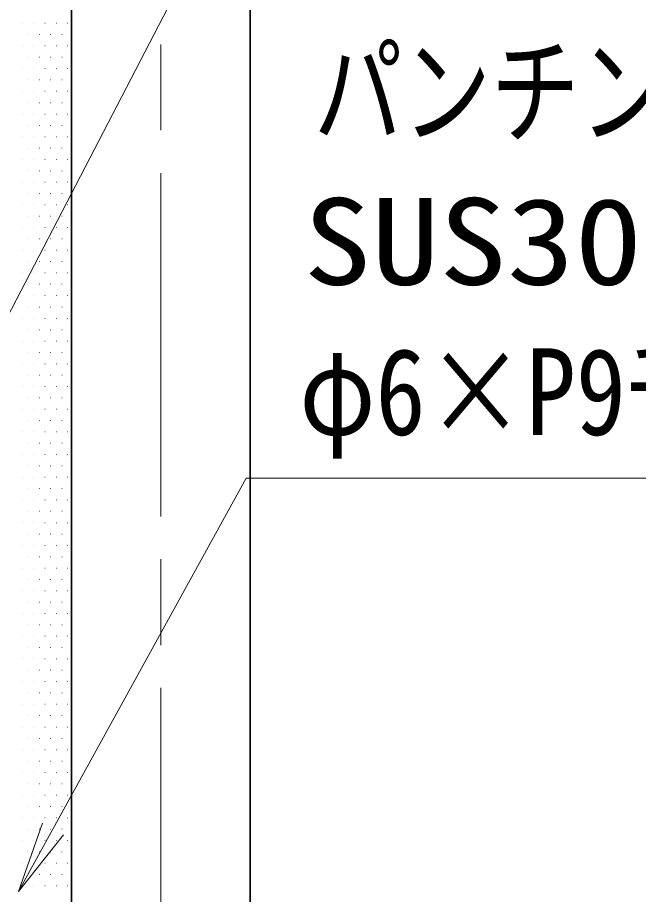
# Model space of a CAD drawing. Units: millimetres at full size; details may follow other scales. Extents: x -5940 to 5940, y -4200 to 4200.
# Drawn here: x -1124 to -689, y -1098 to -485 of the extents above; entities that cross this region are included whole.
import ezdxf
from ezdxf.enums import TextEntityAlignment as Align

# ---------------------------------------------------------------- set-up
doc = ezdxf.new("R2010")
doc.units = ezdxf.units.MM
doc.header["$LTSCALE"] = 20
doc.linetypes.add('USER1', pattern=[18, 12, -1.5, 3, -1.5])
for name, color, linetype, lineweight in [('0-1_軸線', 200, 'USER1', 15), ('0-3_外形線', 7, 'Continuous', 35), ('0-4_寸法線', 4, 'Continuous', 18), ('0-9_ハッチング', 253, 'Continuous', 13)]:
    doc.layers.add(name, color=color, linetype=linetype, lineweight=lineweight)
doc.styles.add('ＭＳ ゴシック', font='')
doc.styles.get('ＭＳ ゴシック').set_extended_font_data('MS Gothic')

# ---------------------------------------------------------------- blocks, each defined once
blk = doc.blocks.new('S32')
at = {"layer": '0-4_寸法線'}
blk.add_lwpolyline([(-1827808.8, 53956168.8), (-1839361.8, 53956168.8), (-1844519.5, 53946241.9), (-1844980.6, 53945354.6)], dxfattribs=at)
blk = doc.blocks.new('S47')
at = {"layer": '0-4_寸法線'}
for points in [[(-1830231.6, 53945120.5), (-1840584.6, 53945120.5), (-1843290.2, 53940212.1), (-1843772.9, 53939336.3)], [(-1843436.1, 53940292.5), (-1843772.9, 53939336.3), (-1843144.2, 53940131.6)]]:
    blk.add_lwpolyline(points, dxfattribs=at)
at = {"layer": '0-4_寸法線', "color": 254, "style": 'ＭＳ ゴシック'}
for s, width, p in [('パンチングパネル', 0.75, (-1839639.6, 53949559.9)), ('SUS304 1.2t', 1.15, (-1839783.6, 53947459.9)), ('φ6×P9千鳥', 0.85, (-1839841.2, 53945359.9))]:
    blk.add_text(s, height=1212, dxfattribs=dict(at, width=width)).set_placement(p, align=Align.BOTTOM_LEFT)

msp = doc.modelspace()

# ---------------------------------------------------------------- linework, layer by layer
at = {"layer": '0-1_軸線'}
msp.add_line((-1023.52, 126.05), (-1023.52, -1810.52), dxfattribs=at)
at = {"layer": '0-3_外形線'}
for p, q in [((-961.02, 107.99), (-961.02, -1592.01)), ((-1086.02, 27.99), (-1086.02, -1512.01))]:
    msp.add_line(p, q, dxfattribs=at)
at = {"layer": '0-9_ハッチング'}
for p, q in [((-1120.74, -489.1), (-1120.54, -489.1)), ((-1112.8, -489.1), (-1112.6, -489.1)), ((-1104.86, -489.1), (-1104.66, -489.1)), ((-1096.93, -489.1), (-1096.73, -489.1)), ((-1088.99, -489.1), (-1088.79, -489.1)), ((-1116.77, -497.04), (-1116.57, -497.04)), ((-1108.83, -497.04), (-1108.63, -497.04)), ((-1100.89, -497.04), (-1100.69, -497.04)), ((-1092.96, -497.04), (-1092.76, -497.04)), ((-1120.74, -504.98), (-1120.54, -504.98)), ((-1112.8, -504.98), (-1112.6, -504.98)), ((-1104.86, -504.98), (-1104.66, -504.98)), ((-1096.93, -504.98), (-1096.73, -504.98)), ((-1088.99, -504.98), (-1088.79, -504.98)), ((-1116.77, -512.91), (-1116.57, -512.91)), ((-1108.83, -512.91), (-1108.63, -512.91)), ((-1100.89, -512.91), (-1100.69, -512.91)), ((-1092.96, -512.91), (-1092.76, -512.91)), ((-1120.74, -520.85), (-1120.54, -520.85)), ((-1112.8, -520.85), (-1112.6, -520.85)), ((-1104.86, -520.85), (-1104.66, -520.85)), ((-1096.93, -520.85), (-1096.73, -520.85)), ((-1088.99, -520.85), (-1088.79, -520.85)), ((-1116.77, -528.79), (-1116.57, -528.79)), ((-1108.83, -528.79), (-1108.63, -528.79)), ((-1100.89, -528.79), (-1100.69, -528.79)), ((-1092.96, -528.79), (-1092.76, -528.79)), ((-1120.74, -536.73), (-1120.54, -536.73)), ((-1112.8, -536.73), (-1112.6, -536.73)), ((-1104.86, -536.73), (-1104.66, -536.73)), ((-1096.93, -536.73), (-1096.73, -536.73)), ((-1088.99, -536.73), (-1088.79, -536.73)), ((-1116.77, -544.66), (-1116.57, -544.66)), ((-1108.83, -544.66), (-1108.63, -544.66)), ((-1100.89, -544.66), (-1100.69, -544.66)), ((-1092.96, -544.66), (-1092.76, -544.66)), ((-1120.74, -552.6), (-1120.54, -552.6)), ((-1112.8, -552.6), (-1112.6, -552.6)), ((-1104.86, -552.6), (-1104.66, -552.6)), ((-1096.93, -552.6), (-1096.73, -552.6)), ((-1088.99, -552.6), (-1088.79, -552.6)), ((-1116.77, -560.54), (-1116.57, -560.54)), ((-1108.83, -560.54), (-1108.63, -560.54)), ((-1100.89, -560.54), (-1100.69, -560.54)), ((-1092.96, -560.54), (-1092.76, -560.54)), ((-1120.74, -568.48), (-1120.54, -568.48)), ((-1112.8, -568.48), (-1112.6, -568.48)), ((-1104.86, -568.48), (-1104.66, -568.48)), ((-1096.93, -568.48), (-1096.73, -568.48)), ((-1088.99, -568.48), (-1088.79, -568.48)), ((-1116.77, -576.41), (-1116.57, -576.41)), ((-1108.83, -576.41), (-1108.63, -576.41)), ((-1100.89, -576.41), (-1100.69, -576.41)), ((-1092.96, -576.41), (-1092.76, -576.41)), ((-1120.74, -584.35), (-1120.54, -584.35)), ((-1112.8, -584.35), (-1112.6, -584.35)), ((-1104.86, -584.35), (-1104.66, -584.35)), ((-1096.93, -584.35), (-1096.73, -584.35)), ((-1088.99, -584.35), (-1088.79, -584.35)), ((-1116.77, -592.29), (-1116.57, -592.29)), ((-1108.83, -592.29), (-1108.63, -592.29)), ((-1100.89, -592.29), (-1100.69, -592.29)), ((-1092.96, -592.29), (-1092.76, -592.29)), ((-1120.74, -600.23), (-1120.54, -600.23)), ((-1112.8, -600.23), (-1112.6, -600.23)), ((-1104.86, -600.23), (-1104.66, -600.23)), ((-1096.93, -600.23), (-1096.73, -600.23)), ((-1088.99, -600.23), (-1088.79, -600.23)), ((-1116.77, -608.16), (-1116.57, -608.16)), ((-1108.83, -608.16), (-1108.63, -608.16)), ((-1100.89, -608.16), (-1100.69, -608.16)), ((-1092.96, -608.16), (-1092.76, -608.16)), ((-1120.74, -616.1), (-1120.54, -616.1)), ((-1112.8, -616.1), (-1112.6, -616.1)), ((-1104.86, -616.1), (-1104.66, -616.1)), ((-1096.93, -616.1), (-1096.73, -616.1)), ((-1088.99, -616.1), (-1088.79, -616.1)), ((-1116.77, -624.04), (-1116.57, -624.04)), ((-1108.83, -624.04), (-1108.63, -624.04)), ((-1100.89, -624.04), (-1100.69, -624.04)), ((-1092.96, -624.04), (-1092.76, -624.04)), ((-1120.74, -631.98), (-1120.54, -631.98)), ((-1112.8, -631.98), (-1112.6, -631.98)), ((-1104.86, -631.98), (-1104.66, -631.98)), ((-1096.93, -631.98), (-1096.73, -631.98)), ((-1088.99, -631.98), (-1088.79, -631.98)), ((-1116.77, -639.91), (-1116.57, -639.91)), ((-1108.83, -639.91), (-1108.63, -639.91)), ((-1100.89, -639.91), (-1100.69, -639.91)), ((-1092.96, -639.91), (-1092.76, -639.91)), ((-1120.74, -647.85), (-1120.54, -647.85)), ((-1112.8, -647.85), (-1112.6, -647.85)), ((-1104.86, -647.85), (-1104.66, -647.85)), ((-1096.93, -647.85), (-1096.73, -647.85)), ((-1088.99, -647.85), (-1088.79, -647.85)), ((-1116.77, -655.79), (-1116.57, -655.79)), ((-1108.83, -655.79), (-1108.63, -655.79)), ((-1100.89, -655.79), (-1100.69, -655.79)), ((-1092.96, -655.79), (-1092.76, -655.79)), ((-1120.74, -663.73), (-1120.54, -663.73)), ((-1112.8, -663.73), (-1112.6, -663.73)), ((-1104.86, -663.73), (-1104.66, -663.73)), ((-1096.93, -663.73), (-1096.73, -663.73)), ((-1088.99, -663.73), (-1088.79, -663.73)), ((-1116.77, -671.66), (-1116.57, -671.66)), ((-1108.83, -671.66), (-1108.63, -671.66)), ((-1100.89, -671.66), (-1100.69, -671.66)), ((-1092.96, -671.66), (-1092.76, -671.66)), ((-1120.74, -679.6), (-1120.54, -679.6)), ((-1112.8, -679.6), (-1112.6, -679.6)), ((-1104.86, -679.6), (-1104.66, -679.6)), ((-1096.93, -679.6), (-1096.73, -679.6)), ((-1088.99, -679.6), (-1088.79, -679.6)), ((-1116.77, -687.54), (-1116.57, -687.54)), ((-1108.83, -687.54), (-1108.63, -687.54)), ((-1100.89, -687.54), (-1100.69, -687.54)), ((-1092.96, -687.54), (-1092.76, -687.54)), ((-1120.74, -695.48), (-1120.54, -695.48)), ((-1112.8, -695.48), (-1112.6, -695.48)), ((-1104.86, -695.48), (-1104.66, -695.48)), ((-1096.93, -695.48), (-1096.73, -695.48)), ((-1088.99, -695.48), (-1088.79, -695.48)), ((-1116.77, -703.41), (-1116.57, -703.41)), ((-1108.83, -703.41), (-1108.63, -703.41)), ((-1100.89, -703.41), (-1100.69, -703.41)), ((-1092.96, -703.41), (-1092.76, -703.41)), ((-1120.74, -711.35), (-1120.54, -711.35)), ((-1112.8, -711.35), (-1112.6, -711.35)), ((-1104.86, -711.35), (-1104.66, -711.35)), ((-1096.93, -711.35), (-1096.73, -711.35)), ((-1088.99, -711.35), (-1088.79, -711.35)), ((-1116.77, -719.29), (-1116.57, -719.29)), ((-1108.83, -719.29), (-1108.63, -719.29)), ((-1100.89, -719.29), (-1100.69, -719.29)), ((-1092.96, -719.29), (-1092.76, -719.29)), ((-1120.74, -727.23), (-1120.54, -727.23)), ((-1112.8, -727.23), (-1112.6, -727.23)), ((-1104.86, -727.23), (-1104.66, -727.23)), ((-1096.93, -727.23), (-1096.73, -727.23)), ((-1088.99, -727.23), (-1088.79, -727.23)), ((-1116.77, -735.16), (-1116.57, -735.16)), ((-1108.83, -735.16), (-1108.63, -735.16)), ((-1100.89, -735.16), (-1100.69, -735.16)), ((-1092.96, -735.16), (-1092.76, -735.16)), ((-1120.74, -743.1), (-1120.54, -743.1)), ((-1112.8, -743.1), (-1112.6, -743.1)), ((-1104.86, -743.1), (-1104.66, -743.1)), ((-1096.93, -743.1), (-1096.73, -743.1)), ((-1088.99, -743.1), (-1088.79, -743.1)), ((-1116.77, -751.04), (-1116.57, -751.04)), ((-1108.83, -751.04), (-1108.63, -751.04)), ((-1100.89, -751.04), (-1100.69, -751.04)), ((-1092.96, -751.04), (-1092.76, -751.04)), ((-1120.74, -758.98), (-1120.54, -758.98)), ((-1112.8, -758.98), (-1112.6, -758.98)), ((-1104.86, -758.98), (-1104.66, -758.98)), ((-1096.93, -758.98), (-1096.73, -758.98)), ((-1088.99, -758.98), (-1088.79, -758.98)), ((-1116.77, -766.91), (-1116.57, -766.91)), ((-1108.83, -766.91), (-1108.63, -766.91)), ((-1100.89, -766.91), (-1100.69, -766.91)), ((-1092.96, -766.91), (-1092.76, -766.91)), ((-1120.74, -774.85), (-1120.54, -774.85)), ((-1112.8, -774.85), (-1112.6, -774.85)), ((-1104.86, -774.85), (-1104.66, -774.85)), ((-1096.93, -774.85), (-1096.73, -774.85)), ((-1088.99, -774.85), (-1088.79, -774.85)), ((-1116.77, -782.79), (-1116.57, -782.79)), ((-1108.83, -782.79), (-1108.63, -782.79)), ((-1100.89, -782.79), (-1100.69, -782.79)), ((-1092.96, -782.79), (-1092.76, -782.79)), ((-1120.74, -790.73), (-1120.54, -790.73)), ((-1112.8, -790.73), (-1112.6, -790.73)), ((-1104.86, -790.73), (-1104.66, -790.73)), ((-1096.93, -790.73), (-1096.73, -790.73)), ((-1088.99, -790.73), (-1088.79, -790.73)), ((-1116.77, -798.66), (-1116.57, -798.66)), ((-1108.83, -798.66), (-1108.63, -798.66)), ((-1100.89, -798.66), (-1100.69, -798.66)), ((-1092.96, -798.66), (-1092.76, -798.66)), ((-1120.74, -806.6), (-1120.54, -806.6)), ((-1112.8, -806.6), (-1112.6, -806.6)), ((-1104.86, -806.6), (-1104.66, -806.6)), ((-1096.93, -806.6), (-1096.73, -806.6)), ((-1088.99, -806.6), (-1088.79, -806.6)), ((-1116.77, -814.54), (-1116.57, -814.54)), ((-1108.83, -814.54), (-1108.63, -814.54)), ((-1100.89, -814.54), (-1100.69, -814.54)), ((-1092.96, -814.54), (-1092.76, -814.54)), ((-1120.74, -822.48), (-1120.54, -822.48)), ((-1112.8, -822.48), (-1112.6, -822.48)), ((-1104.86, -822.48), (-1104.66, -822.48)), ((-1096.93, -822.48), (-1096.73, -822.48)), ((-1088.99, -822.48), (-1088.79, -822.48)), ((-1116.77, -830.41), (-1116.57, -830.41)), ((-1108.83, -830.41), (-1108.63, -830.41)), ((-1100.89, -830.41), (-1100.69, -830.41)), ((-1092.96, -830.41), (-1092.76, -830.41)), ((-1120.74, -838.35), (-1120.54, -838.35)), ((-1112.8, -838.35), (-1112.6, -838.35)), ((-1104.86, -838.35), (-1104.66, -838.35)), ((-1096.93, -838.35), (-1096.73, -838.35)), ((-1088.99, -838.35), (-1088.79, -838.35)), ((-1116.77, -846.29), (-1116.57, -846.29)), ((-1108.83, -846.29), (-1108.63, -846.29)), ((-1100.89, -846.29), (-1100.69, -846.29)), ((-1092.96, -846.29), (-1092.76, -846.29)), ((-1120.74, -854.23), (-1120.54, -854.23)), ((-1112.8, -854.23), (-1112.6, -854.23)), ((-1104.86, -854.23), (-1104.66, -854.23)), ((-1096.93, -854.23), (-1096.73, -854.23)), ((-1088.99, -854.23), (-1088.79, -854.23)), ((-1116.77, -862.16), (-1116.57, -862.16)), ((-1108.83, -862.16), (-1108.63, -862.16)), ((-1100.89, -862.16), (-1100.69, -862.16)), ((-1092.96, -862.16), (-1092.76, -862.16)), ((-1120.74, -870.1), (-1120.54, -870.1)), ((-1112.8, -870.1), (-1112.6, -870.1)), ((-1104.86, -870.1), (-1104.66, -870.1)), ((-1096.93, -870.1), (-1096.73, -870.1)), ((-1088.99, -870.1), (-1088.79, -870.1)), ((-1116.77, -878.04), (-1116.57, -878.04)), ((-1108.83, -878.04), (-1108.63, -878.04)), ((-1100.89, -878.04), (-1100.69, -878.04)), ((-1092.96, -878.04), (-1092.76, -878.04)), ((-1120.74, -885.98), (-1120.54, -885.98)), ((-1112.8, -885.98), (-1112.6, -885.98)), ((-1104.86, -885.98), (-1104.66, -885.98)), ((-1096.93, -885.98), (-1096.73, -885.98)), ((-1088.99, -885.98), (-1088.79, -885.98)), ((-1116.77, -893.91), (-1116.57, -893.91)), ((-1108.83, -893.91), (-1108.63, -893.91)), ((-1100.89, -893.91), (-1100.69, -893.91)), ((-1092.96, -893.91), (-1092.76, -893.91)), ((-1120.74, -901.85), (-1120.54, -901.85)), ((-1112.8, -901.85), (-1112.6, -901.85)), ((-1104.86, -901.85), (-1104.66, -901.85)), ((-1096.93, -901.85), (-1096.73, -901.85)), ((-1088.99, -901.85), (-1088.79, -901.85)), ((-1116.77, -909.79), (-1116.57, -909.79)), ((-1108.83, -909.79), (-1108.63, -909.79)), ((-1100.89, -909.79), (-1100.69, -909.79)), ((-1092.96, -909.79), (-1092.76, -909.79)), ((-1120.74, -917.73), (-1120.54, -917.73)), ((-1112.8, -917.73), (-1112.6, -917.73)), ((-1104.86, -917.73), (-1104.66, -917.73)), ((-1096.93, -917.73), (-1096.73, -917.73)), ((-1088.99, -917.73), (-1088.79, -917.73)), ((-1116.77, -925.66), (-1116.57, -925.66)), ((-1108.83, -925.66), (-1108.63, -925.66)), ((-1100.89, -925.66), (-1100.69, -925.66)), ((-1092.96, -925.66), (-1092.76, -925.66)), ((-1120.74, -933.6), (-1120.54, -933.6)), ((-1112.8, -933.6), (-1112.6, -933.6)), ((-1104.86, -933.6), (-1104.66, -933.6)), ((-1096.93, -933.6), (-1096.73, -933.6)), ((-1088.99, -933.6), (-1088.79, -933.6)), ((-1116.77, -941.54), (-1116.57, -941.54)), ((-1108.83, -941.54), (-1108.63, -941.54)), ((-1100.89, -941.54), (-1100.69, -941.54)), ((-1092.96, -941.54), (-1092.76, -941.54)), ((-1120.74, -949.48), (-1120.54, -949.48)), ((-1112.8, -949.48), (-1112.6, -949.48)), ((-1104.86, -949.48), (-1104.66, -949.48)), ((-1096.93, -949.48), (-1096.73, -949.48)), ((-1088.99, -949.48), (-1088.79, -949.48)), ((-1116.77, -957.41), (-1116.57, -957.41)), ((-1108.83, -957.41), (-1108.63, -957.41)), ((-1100.89, -957.41), (-1100.69, -957.41)), ((-1092.96, -957.41), (-1092.76, -957.41)), ((-1120.74, -965.35), (-1120.54, -965.35)), ((-1112.8, -965.35), (-1112.6, -965.35)), ((-1104.86, -965.35), (-1104.66, -965.35)), ((-1096.93, -965.35), (-1096.73, -965.35)), ((-1088.99, -965.35), (-1088.79, -965.35)), ((-1116.77, -973.29), (-1116.57, -973.29)), ((-1108.83, -973.29), (-1108.63, -973.29)), ((-1100.89, -973.29), (-1100.69, -973.29)), ((-1092.96, -973.29), (-1092.76, -973.29)), ((-1120.74, -981.23), (-1120.54, -981.23)), ((-1112.8, -981.23), (-1112.6, -981.23)), ((-1104.86, -981.23), (-1104.66, -981.23)), ((-1096.93, -981.23), (-1096.73, -981.23)), ((-1088.99, -981.23), (-1088.79, -981.23)), ((-1116.77, -989.16), (-1116.57, -989.16)), ((-1108.83, -989.16), (-1108.63, -989.16)), ((-1100.89, -989.16), (-1100.69, -989.16)), ((-1092.96, -989.16), (-1092.76, -989.16)), ((-1120.74, -997.1), (-1120.54, -997.1)), ((-1112.8, -997.1), (-1112.6, -997.1)), ((-1104.86, -997.1), (-1104.66, -997.1)), ((-1096.93, -997.1), (-1096.73, -997.1)), ((-1088.99, -997.1), (-1088.79, -997.1)), ((-1116.77, -1005.04), (-1116.57, -1005.04)), ((-1108.83, -1005.04), (-1108.63, -1005.04)), ((-1100.89, -1005.04), (-1100.69, -1005.04)), ((-1092.96, -1005.04), (-1092.76, -1005.04)), ((-1120.74, -1012.98), (-1120.54, -1012.98)), ((-1112.8, -1012.98), (-1112.6, -1012.98)), ((-1104.86, -1012.98), (-1104.66, -1012.98)), ((-1096.93, -1012.98), (-1096.73, -1012.98)), ((-1088.99, -1012.98), (-1088.79, -1012.98)), ((-1116.77, -1020.91), (-1116.57, -1020.91)), ((-1108.83, -1020.91), (-1108.63, -1020.91)), ((-1100.89, -1020.91), (-1100.69, -1020.91)), ((-1092.96, -1020.91), (-1092.76, -1020.91)), ((-1120.74, -1028.85), (-1120.54, -1028.85)), ((-1112.8, -1028.85), (-1112.6, -1028.85)), ((-1104.86, -1028.85), (-1104.66, -1028.85)), ((-1096.93, -1028.85), (-1096.73, -1028.85)), ((-1088.99, -1028.85), (-1088.79, -1028.85)), ((-1116.77, -1036.79), (-1116.57, -1036.79)), ((-1108.83, -1036.79), (-1108.63, -1036.79)), ((-1100.89, -1036.79), (-1100.69, -1036.79)), ((-1092.96, -1036.79), (-1092.76, -1036.79)), ((-1120.74, -1044.73), (-1120.54, -1044.73)), ((-1112.8, -1044.73), (-1112.6, -1044.73)), ((-1104.86, -1044.73), (-1104.66, -1044.73)), ((-1096.93, -1044.73), (-1096.73, -1044.73)), ((-1088.99, -1044.73), (-1088.79, -1044.73)), ((-1116.77, -1052.66), (-1116.57, -1052.66)), ((-1108.83, -1052.66), (-1108.63, -1052.66)), ((-1100.89, -1052.66), (-1100.69, -1052.66)), ((-1092.96, -1052.66), (-1092.76, -1052.66)), ((-1120.74, -1060.6), (-1120.54, -1060.6)), ((-1112.8, -1060.6), (-1112.6, -1060.6)), ((-1104.86, -1060.6), (-1104.66, -1060.6)), ((-1096.93, -1060.6), (-1096.73, -1060.6)), ((-1088.99, -1060.6), (-1088.79, -1060.6)), ((-1116.77, -1068.54), (-1116.57, -1068.54)), ((-1108.83, -1068.54), (-1108.63, -1068.54)), ((-1100.89, -1068.54), (-1100.69, -1068.54)), ((-1092.96, -1068.54), (-1092.76, -1068.54)), ((-1120.74, -1076.48), (-1120.54, -1076.48)), ((-1112.8, -1076.48), (-1112.6, -1076.48)), ((-1104.86, -1076.48), (-1104.66, -1076.48)), ((-1096.93, -1076.48), (-1096.73, -1076.48)), ((-1088.99, -1076.48), (-1088.79, -1076.48)), ((-1116.77, -1084.41), (-1116.57, -1084.41)), ((-1108.83, -1084.41), (-1108.63, -1084.41)), ((-1100.89, -1084.41), (-1100.69, -1084.41)), ((-1092.96, -1084.41), (-1092.76, -1084.41)), ((-1120.74, -1092.35), (-1120.54, -1092.35)), ((-1112.8, -1092.35), (-1112.6, -1092.35)), ((-1104.86, -1092.35), (-1104.66, -1092.35)), ((-1096.93, -1092.35), (-1096.73, -1092.35)), ((-1088.99, -1092.35), (-1088.79, -1092.35))]:
    msp.add_line(p, q, dxfattribs=at)

# ---------------------------------------------------------------- block references
at = {"layer": '0-4_寸法線', "xscale": 0.05, "yscale": 0.05}
for name in ['S32', 'S47']:
    msp.add_blockref(name, (91065.38, -2698063.17), dxfattribs=at)

doc.saveas('drawing.dxf')
